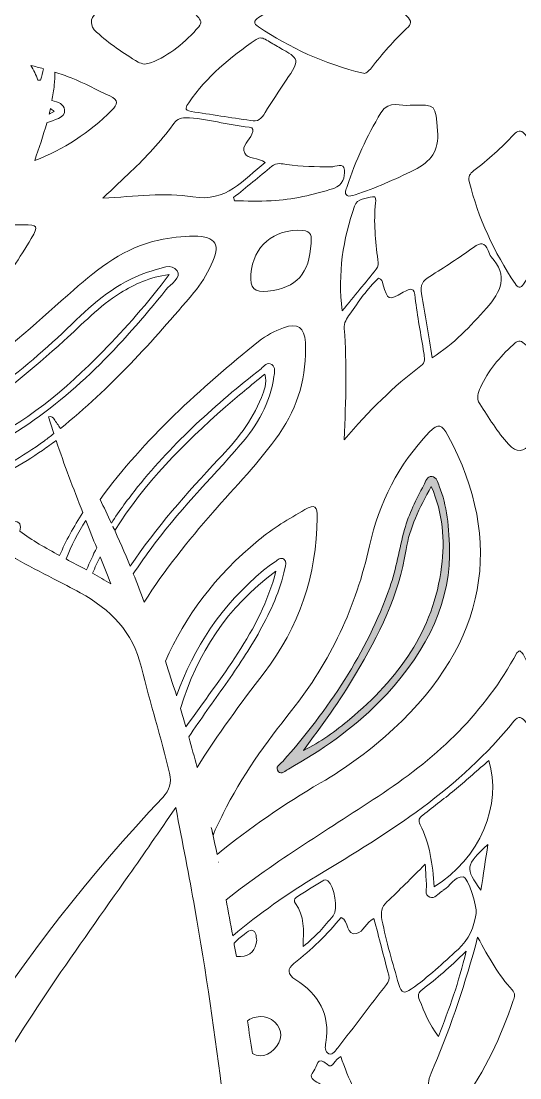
# Model space of a CAD drawing. Extents: x 55 to 2945, y -1852 to -85.
# Drawn here: x 2346.2 to 2453.3, y -559.9 to -333 of the extents above; entities that cross this region are included whole.
import ezdxf

# ---------------------------------------------------------------- set-up
doc = ezdxf.new("R2010")
doc.units = 0
doc.header["$MEASUREMENT"] = 0
doc.layers.add('Layer 1', color=7, linetype='Continuous')

# ---------------------------------------------------------------- blocks, each defined once
blk = doc.blocks.new('block 2')
at = {"layer": 'Layer 1', "true_color": 0xffffff}
h = blk.add_hatch(color=7, dxfattribs=at)
h.dxf.hatch_style = 2
edge = h.paths.add_edge_path()
edge.add_spline(control_points=[(2438.2074, -447.8118), (2438.2136, -441.3932), (2437.6213, -437.0557), (2436.015, -432.9017), (2435.6968, -432.0786), (2435.4599, -430.9264), (2434.4603, -430.7983), (2433.3263, -430.653), (2433.1178, -431.8908), (2432.701, -432.6486), (2431.0233, -435.6993), (2429.4853, -438.8388), (2428.5393, -442.1883), (2427.375, -446.311), (2426.7997, -450.6242), (2425.378, -454.6458), (2420.4001, -468.7273), (2412.1852, -480.8726), (2402.3705, -492.0106), (2401.8388, -492.6141), (2400.5669, -493.2341), (2401.4557, -494.2076), (2402.1026, -494.9161), (2402.9578, -493.992), (2403.6133, -493.6241), (2410.687, -489.6555), (2417.3128, -485.0504), (2423.0352, -479.2715), (2432.2056, -470.0104), (2438.0916, -459.2163), (2438.2074, -447.8118)], knot_values=[0, 0, 0, 0, 1, 1, 1, 2, 2, 2, 3, 3, 3, 4, 4, 4, 5, 5, 5, 6, 6, 6, 7, 7, 7, 8, 8, 8, 9, 9, 9, 10, 10, 10, 10], degree=3, periodic=1)
edge = h.paths.add_edge_path()
edge.add_spline(control_points=[(2416.7757, -482.9307), (2413.7229, -485.4912), (2410.4913, -487.8181), (2406.8178, -489.654), (2410.7314, -484.3007), (2414.6686, -478.9921), (2418.0247, -473.2855), (2422.9638, -464.8874), (2427.3488, -456.3), (2428.8843, -446.4787), (2429.6079, -441.8501), (2431.6813, -437.6071), (2434.2931, -432.9171), (2436.8473, -438.879), (2437.1994, -444.4791), (2436.5069, -450.1514), (2434.8172, -463.9898), (2427.1027, -474.2695), (2416.7757, -482.9307)], knot_values=[0, 0, 0, 0, 1, 1, 1, 2, 2, 2, 3, 3, 3, 4, 4, 4, 5, 5, 5, 6, 6, 6, 6], degree=3, periodic=1)
at = {"layer": 'Layer 1', "lineweight": 0}
for points, knots in [([(2916.1423, -268.6332), (2914.0212, -262.8354), (2910.15, -258.2926), (2905.6368, -254.2919), (2899.1496, -248.5294), (2891.7904, -243.9159), (2884.8377, -238.7721), (2877.2781, -233.1746), (2869.8069, -227.4711), (2862.0058, -222.1977), (2849.4085, -213.6718), (2837.8365, -203.779), (2826.0228, -194.2398), (2816.731, -186.7274), (2808.0814, -178.4136), (2799.1725, -170.4298), (2784.4777, -157.2492), (2769.6592, -144.2277), (2753.1613, -133.2802), (2737.4883, -122.8748), (2720.6841, -115.1149), (2702.1653, -111.2792), (2689.0495, -108.5688), (2675.751, -107.8087), (2662.435, -107.2077), (2631.8904, -105.829), (2601.4519, -106.3239), (2571.2314, -111.7859), (2563.3006, -113.2236), (2555.2225, -113.3178), (2547.1857, -112.1983), (2537.7938, -110.8844), (2529.3209, -106.9308), (2521.1427, -102.4823), (2503.166, -92.6955), (2484.4232, -85.9962), (2463.6772, -85.2597), (2446.5725, -84.6528), (2429.7918, -86.1553), (2413.2586, -90.4742), (2401.8575, -93.4497), (2391.6405, -99.2299), (2381.2881, -104.5681), (2365.1497, -112.8818), (2348.3219, -114.5139), (2330.7046, -111.1319), (2318.561, -108.8045), (2306.2878, -107.1783), (2293.932, -106.8778), (2269.3974, -106.2827), (2244.8804, -106.8483), (2220.4047, -108.9989), (2196.5242, -111.0965), (2174.8118, -119.0155), (2154.8847, -132.2373), (2138.3103, -143.2437), (2123.315, -156.1887), (2108.514, -169.3928), (2099.6582, -177.3), (2091.0911, -185.5666), (2081.8759, -193.026), (2075.2768, -198.3583), (2068.931, -204.0029), (2061.9901, -208.9758), (2053.3287, -215.1802), (2044.9149, -221.7558), (2036.2181, -227.9248), (2030.2612, -232.1553), (2024.4575, -236.5862), (2018.5065, -240.8226), (2012.4848, -245.112), (2006.8461, -249.9376), (2001.0836, -254.5806), (1997.625, -257.3675), (1994.4904, -260.508), (1992.2867, -264.3968), (1986.5714, -274.4664), (1987.7852, -285.7498), (1999.4574, -291.9777), (2003.7292, -294.2638), (2008.2366, -295.8783), (2012.9679, -296.8328), (2015.095, -297.2629), (2016.1202, -298.0406), (2015.8433, -300.48), (2015.5428, -303.1962), (2015.5133, -305.995), (2016.1614, -308.6935), (2020.8516, -328.2611), (2032.7359, -340.9291), (2052.2917, -346.179), (2054.3716, -346.7387), (2056.4633, -347.2513), (2058.5727, -347.6874), (2067.3106, -349.4785), (2072.2423, -355.0642), (2074.6757, -363.3898), (2077.2094, -372.0806), (2082.1175, -379.322), (2088.7578, -385.4262), (2099.8586, -395.6372), (2112.1553, -404.2219), (2125.0236, -412.0054), (2131.2693, -415.7881), (2137.9332, -418.6399), (2145.1157, -420.1247), (2149.5583, -421.0438), (2154.107, -421.7214), (2158.5437, -420.6608), (2164.0646, -419.341), (2169.4205, -417.3966), (2174.6998, -415.2637), (2182.6719, -412.0407), (2189.872, -413.2604), (2196.0469, -419.3823), (2200.9314, -424.2314), (2204.9262, -429.8643), (2208.7856, -435.4912), (2212.5683, -441.0003), (2217.2348, -445.5019), (2222.1076, -449.8797), (2224.3289, -451.8771), (2226.1907, -454.2281), (2229.1133, -455.5302), (2235.9068, -458.5528), (2242.6297, -461.764), (2249.217, -465.1991), (2256.1285, -468.7992), (2262.4448, -473.4539), (2267.5061, -479.3107), (2272.9445, -485.5975), (2278.8307, -491.1125), (2286.1663, -495.0131), (2288.3287, -496.1621), (2290.5441, -497.2344), (2292.8008, -498.183), (2294.0852, -498.7192), (2294.4506, -499.1846), (2293.6787, -500.5163), (2292.2588, -502.9792), (2291.0273, -505.5481), (2289.7251, -508.0759), (2265.7444, -554.7824), (2251.6976, -604.1169), (2250.1833, -656.8098), (2249.6766, -674.3682), (2251.786, -691.4788), (2258.6031, -707.7704), (2275.2541, -747.5479), (2307.0008, -770.0733), (2346.2715, -783.7194), (2351.5803, -785.5636), (2357.3486, -785.54), (2362.5278, -782.4231), (2367.6303, -779.3475), (2368.7262, -773.096), (2365.0555, -768.4236), (2363.6944, -766.6972), (2361.9445, -765.4363), (2360.0884, -764.3167), (2353.448, -760.2984), (2347.1376, -755.8027), (2340.9745, -751.089), (2316.2808, -732.2049), (2303.9251, -707.2696), (2304.2668, -676.1476), (2304.3964, -664.5461), (2305.7752, -653.0624), (2308.0142, -641.6848), (2313.3936, -614.3808), (2323.8167, -589.0037), (2337.345, -564.8049), (2346.8018, -547.8887), (2358.1499, -532.2334), (2369.3096, -516.4485), (2372.5797, -511.829), (2375.7496, -507.1449), (2379.385, -501.8774), (2380.8462, -509.5725), (2382.2545, -516.5486), (2383.4859, -523.5544), (2385.8781, -537.1592), (2387.8755, -550.8288), (2389.5724, -564.5456), (2391.1809, -577.5848), (2392.5538, -590.6416), (2393.4671, -603.7456), (2394.6867, -621.1921), (2394.1919, -638.6857), (2394.0975, -656.1439), (2394.0387, -667.5746), (2394.127, -679.017), (2393.7028, -690.4536), (2393.5496, -694.6193), (2393.9091, -698.8086), (2393.8973, -703.0037), (2393.8619, -715.165), (2394.351, -727.338), (2394.9048, -739.4935), (2395.7886, -758.9019), (2397.4266, -778.2574), (2400.025, -797.5187), (2401.9871, -812.1075), (2404.6326, -826.5431), (2409.9591, -840.3541), (2419.8696, -866.0672), (2447.5152, -881.1981), (2473.6171, -874.6755), (2496.5551, -868.9485), (2509.8829, -853.3167), (2515.6218, -831.0505), (2520.6831, -811.4004), (2521.3018, -791.1198), (2522.7925, -770.9866), (2523.7058, -758.6604), (2524.7369, -746.3459), (2525.55, -734.0138), (2525.9742, -727.5502), (2526.917, -721.0217), (2523.9474, -714.782), (2521.9735, -710.6399), (2519.0864, -707.5171), (2514.5141, -706.7511), (2512.3929, -706.3917), (2511.8981, -705.7495), (2512.175, -703.8463), (2513.5596, -694.419), (2513.7953, -684.8915), (2514.6968, -675.4229), (2515.9813, -661.9535), (2517.4543, -648.5078), (2518.6327, -635.0267), (2519.8052, -621.5456), (2520.7479, -608.0468), (2521.7378, -594.5481), (2523.3051, -573.1244), (2524.7487, -551.6832), (2526.3925, -530.2654), (2527.0937, -521.1799), (2528.1661, -512.1295), (2529.1619, -502.1425), (2532.8856, -507.4925), (2536.0085, -512.106), (2539.2668, -516.6253), (2557.4439, -541.8493), (2574.0419, -568.0042), (2585.4077, -597.1053), (2597.0033, -626.8014), (2604.2565, -657.3342), (2601.4754, -689.5403), (2600.4737, -701.1065), (2597.2567, -712.0835), (2591.3823, -722.153), (2582.0551, -738.15), (2568.5976, -749.999), (2553.1662, -759.8211), (2549.6958, -762.0366), (2546.0839, -764.0516), (2543.0259, -766.8622), (2537.0042, -772.4007), (2538.6304, -780.6968), (2546.3078, -783.5073), (2551.2101, -785.2985), (2556.236, -785.1335), (2561.0498, -783.5191), (2587.8057, -774.5337), (2611.2268, -760.4104), (2629.4039, -738.4034), (2644.2107, -720.4738), (2653.2433, -700.0047), (2655.7769, -676.8605), (2657.2145, -663.7565), (2656.7903, -650.6172), (2655.4705, -637.4896), (2653.6734, -619.6072), (2650.3915, -601.9898), (2646.0845, -584.5669), (2638.8667, -555.3775), (2627.4713, -527.8085), (2613.348, -501.3294), (2612.3287, -499.4144), (2612.5584, -498.8606), (2614.55, -498.1889), (2622.8401, -495.3961), (2629.9224, -490.6765), (2636.2152, -484.5841), (2638.6015, -482.2685), (2640.6696, -479.6465), (2643.0971, -477.4723), (2646.821, -474.1433), (2650.4976, -470.7613), (2654.1743, -467.3733), (2656.9965, -464.769), (2660.137, -462.4416), (2664.0317, -461.7994), (2670.5837, -460.7211), (2676.1929, -457.946), (2681.4664, -453.8981), (2687.3644, -449.373), (2692.8853, -444.5238), (2696.6267, -438.1073), (2700.3505, -431.7203), (2704.5987, -425.7634), (2709.6718, -420.4428), (2712.1111, -417.8857), (2714.6978, -415.4228), (2718.4274, -414.2797), (2724.5375, -412.4001), (2729.8994, -414.2679), (2735.161, -416.7367), (2747.2103, -422.4049), (2759.1771, -422.1751), (2771.3148, -417.0549), (2782.2741, -412.4296), (2791.7486, -405.4121), (2801.4175, -398.7069), (2816.2891, -388.4017), (2829.1103, -376.4761), (2834.0774, -358.1046), (2835.2852, -353.6207), (2838.844, -350.7041), (2843.2631, -349.2252), (2847.3462, -347.8641), (2851.4766, -346.5325), (2855.6836, -345.6546), (2878.321, -340.9527), (2891.4722, -316.695), (2891.3661, -300.4092), (2891.3543, -298.1231), (2892.2264, -297.3807), (2894.2414, -296.9329), (2900.1512, -295.619), (2905.6191, -293.2798), (2910.3739, -289.4382), (2917.0791, -284.0233), (2919.106, -276.7113), (2916.1423, -268.6332)], [0, 0, 0, 0, 1, 1, 1, 2, 2, 2, 3, 3, 3, 4, 4, 4, 5, 5, 5, 6, 6, 6, 7, 7, 7, 8, 8, 8, 9, 9, 9, 10, 10, 10, 11, 11, 11, 12, 12, 12, 13, 13, 13, 14, 14, 14, 15, 15, 15, 16, 16, 16, 17, 17, 17, 18, 18, 18, 19, 19, 19, 20, 20, 20, 21, 21, 21, 22, 22, 22, 23, 23, 23, 24, 24, 24, 25, 25, 25, 26, 26, 26, 27, 27, 27, 28, 28, 28, 29, 29, 29, 30, 30, 30, 31, 31, 31, 32, 32, 32, 33, 33, 33, 34, 34, 34, 35, 35, 35, 36, 36, 36, 37, 37, 37, 38, 38, 38, 39, 39, 39, 40, 40, 40, 41, 41, 41, 42, 42, 42, 43, 43, 43, 44, 44, 44, 45, 45, 45, 46, 46, 46, 47, 47, 47, 48, 48, 48, 49, 49, 49, 50, 50, 50, 51, 51, 51, 52, 52, 52, 53, 53, 53, 54, 54, 54, 55, 55, 55, 56, 56, 56, 57, 57, 57, 58, 58, 58, 59, 59, 59, 60, 60, 60, 61, 61, 61, 62, 62, 62, 63, 63, 63, 64, 64, 64, 65, 65, 65, 66, 66, 66, 67, 67, 67, 68, 68, 68, 69, 69, 69, 70, 70, 70, 71, 71, 71, 72, 72, 72, 73, 73, 73, 74, 74, 74, 75, 75, 75, 76, 76, 76, 77, 77, 77, 78, 78, 78, 79, 79, 79, 80, 80, 80, 81, 81, 81, 82, 82, 82, 83, 83, 83, 84, 84, 84, 85, 85, 85, 86, 86, 86, 87, 87, 87, 88, 88, 88, 89, 89, 89, 90, 90, 90, 91, 91, 91, 92, 92, 92, 93, 93, 93, 94, 94, 94, 95, 95, 95, 96, 96, 96, 97, 97, 97, 98, 98, 98, 99, 99, 99, 100, 100, 100, 101, 101, 101, 102, 102, 102, 103, 103, 103, 104, 104, 104, 105, 105, 105, 106, 106, 106, 107, 107, 107, 108, 108, 108, 109, 109, 109, 110, 110, 110, 111, 111, 111, 112, 112, 112, 112]), ([(2371.5191, -324.6552), (2372.4618, -324.0778), (2373.5106, -324.3724), (2374.471, -324.7671), (2378.3303, -326.358), (2381.3471, -329.0624), (2384.1281, -332.0851), (2384.7409, -332.745), (2385.0885, -333.4049), (2384.3638, -334.2122), (2381.4178, -337.5058), (2378.1653, -340.3989), (2373.9466, -341.9838), (2373.5696, -342.1252), (2373.1512, -342.1488), (2372.674, -342.243), (2372.2438, -342.1134), (2371.6958, -342.0722), (2371.2893, -341.8188), (2368.19, -339.8568), (2365.0908, -337.9065), (2362.3922, -335.3847), (2360.8603, -333.9529), (2360.9075, -332.6095), (2362.3451, -331.2131), (2365.079, -328.5793), (2368.3079, -326.6232), (2371.5191, -324.6552)], [0, 0, 0, 0, 1, 1, 1, 2, 2, 2, 3, 3, 3, 4, 4, 4, 5, 5, 5, 6, 6, 6, 7, 7, 7, 8, 8, 8, 9, 9, 9, 9]), ([(2421.4369, -343.0385), (2420.83, -343.8222), (2420.17, -344.3701), (2419.6987, -344.211), (2411.1787, -342.1665), (2403.9432, -338.7432), (2397.1732, -334.2593), (2396.0655, -333.5228), (2396.1009, -332.963), (2397.185, -332.2619), (2403.9079, -327.9253), (2411.0019, -324.4077), (2418.8443, -322.5753), (2419.9638, -322.316), (2420.7769, -322.5812), (2421.4899, -323.5357), (2423.7347, -326.576), (2426.2448, -329.3983), (2429.0317, -331.9496), (2430.1454, -332.9748), (2430.0628, -333.6524), (2428.9964, -334.6364), (2426.2271, -337.2053), (2423.7465, -340.0512), (2421.4369, -343.0385)], [0, 0, 0, 0, 1, 1, 1, 2, 2, 2, 3, 3, 3, 4, 4, 4, 5, 5, 5, 6, 6, 6, 7, 7, 7, 8, 8, 8, 8]), ([(2396.637, -336.9756), (2397.4384, -336.4158), (2398.1572, -336.6102), (2398.9055, -337.0757), (2399.7717, -337.6178), (2400.6614, -338.1245), (2401.5511, -338.6312), (2406.1469, -341.2355), (2406.1292, -341.2237), (2403.0947, -345.7253), (2401.5511, -348.0114), (2400.0191, -350.3093), (2398.5873, -352.6661), (2397.8272, -353.9212), (2396.9965, -354.7932), (2395.4468, -354.3513), (2391.1633, -353.7091), (2386.9269, -353.0727), (2382.6846, -352.4305), (2381.0289, -352.183), (2381.6476, -351.3404), (2382.1896, -350.5274), (2385.9724, -344.9122), (2391.1515, -340.7818), (2396.637, -336.9756)], [0, 0, 0, 0, 1, 1, 1, 2, 2, 2, 3, 3, 3, 4, 4, 4, 5, 5, 5, 6, 6, 6, 7, 7, 7, 8, 8, 8, 8]), ([(2350.9498, -343.227), (2350.7966, -344.0519), (2350.5963, -344.8768), (2350.3134, -345.6958), (2350.1308, -345.6899), (2349.8126, -345.7312), (2349.789, -345.6605), (2349.3589, -344.5528), (2348.8463, -343.5276), (2348.2748, -342.5612), (2349.1645, -342.7616), (2350.0601, -342.9796), (2350.9498, -343.227)], [0, 0, 0, 0, 1, 1, 1, 2, 2, 2, 3, 3, 3, 4, 4, 4, 4]), ([(2349.082, -362.9773), (2350.0071, -360.3023), (2350.9144, -357.6214), (2351.6687, -354.8993), (2351.6745, -354.8993), (2351.6804, -354.8993), (2351.6804, -354.8934), (2353.124, -354.1628), (2355.7342, -353.9565), (2355.5102, -352.0357), (2355.3747, -350.8396), (2354.1021, -350.3859), (2352.8, -350.0737), (2353.0002, -348.9895), (2353.1652, -347.8877), (2353.2831, -346.7741), (2353.3833, -345.8313), (2353.4363, -344.8945), (2353.4304, -343.9695), (2354.597, -344.3465), (2355.7636, -344.759), (2356.9185, -345.2009), (2359.7703, -346.2968), (2362.4511, -347.8405), (2365.244, -349.0955), (2367.1943, -349.9735), (2366.9645, -350.8573), (2365.6211, -352.1948), (2360.8014, -357.0263), (2355.251, -360.5851), (2349.082, -362.9773)], [0, 0, 0, 0, 1, 1, 1, 2, 2, 2, 3, 3, 3, 4, 4, 4, 5, 5, 5, 6, 6, 6, 7, 7, 7, 8, 8, 8, 9, 9, 9, 10, 10, 10, 10]), ([(2416.2164, -368.5277), (2417.984, -362.9655), (2420.4705, -357.7569), (2423.4519, -352.731), (2425.2431, -349.726), (2427.818, -351.5231), (2429.7564, -351.0635), (2435.5602, -350.9398), (2435.136, -350.9751), (2435.625, -356.549), (2436.0139, -360.9976), (2434.2286, -363.1658), (2430.5637, -364.9924), (2426.4451, -367.0487), (2422.2735, -368.8871), (2417.9075, -370.313), (2417.3536, -370.4897), (2416.5523, -370.7313), (2416.1928, -370.4838), (2415.474, -369.983), (2416.0102, -369.1758), (2416.2164, -368.5277)], [0, 0, 0, 0, 1, 1, 1, 2, 2, 2, 3, 3, 3, 4, 4, 4, 5, 5, 5, 6, 6, 6, 7, 7, 7, 7]), ([(2353.2537, -352.3951), (2352.8883, -352.6013), (2352.5289, -352.8017), (2352.1695, -353.002), (2352.2696, -352.5896), (2352.3639, -352.1771), (2352.4582, -351.7588), (2352.7233, -351.9296), (2352.9885, -352.1359), (2353.2537, -352.3951)], [0, 0, 0, 0, 1, 1, 1, 2, 2, 2, 3, 3, 3, 3]), ([(2369.7573, -365.3224), (2373.0333, -362.229), (2376.0972, -358.9412), (2378.7664, -355.2999), (2379.4616, -354.3513), (2380.1628, -353.7268), (2381.5003, -353.7621), (2386.1374, -353.8799), (2390.5505, -355.4001), (2395.1345, -355.7831), (2396.2423, -355.8773), (2396.0891, -356.4842), (2395.765, -357.2856), (2395.2171, -358.6525), (2393.4259, -359.7897), (2394.2154, -361.3393), (2394.9284, -362.7357), (2397.0494, -362.229), (2398.6168, -363.4015), (2393.8737, -367.0311), (2390.3089, -371.9863), (2383.0793, -370.7549), (2376.9928, -369.712), (2370.7177, -370.6783), (2363.6944, -371.0436), (2366.116, -368.7574), (2367.9367, -367.0429), (2369.7573, -365.3224)], [0, 0, 0, 0, 1, 1, 1, 2, 2, 2, 3, 3, 3, 4, 4, 4, 5, 5, 5, 6, 6, 6, 7, 7, 7, 8, 8, 8, 9, 9, 9, 9]), ([(2442.448, -367.4671), (2442.1888, -366.4124), (2442.6012, -365.7289), (2443.4084, -365.1161), (2446.4959, -362.7652), (2449.4066, -360.2139), (2452.0462, -357.3622), (2452.824, -356.5255), (2453.4721, -356.331), (2454.3088, -357.2267), (2457.0368, -360.1255), (2459.9946, -362.777), (2463.1764, -365.1751), (2463.8481, -365.6877), (2464.4019, -366.3063), (2464.1014, -366.9898), (2462.2101, -375.3389), (2458.6453, -382.6215), (2454.1261, -389.4858), (2453.4721, -390.4698), (2452.8947, -390.293), (2452.2936, -389.3856), (2447.7981, -382.6215), (2444.3806, -375.3802), (2442.448, -367.4671)], [0, 0, 0, 0, 1, 1, 1, 2, 2, 2, 3, 3, 3, 4, 4, 4, 5, 5, 5, 6, 6, 6, 7, 7, 7, 8, 8, 8, 8]), ([(2399.8718, -371.5916), (2397.2616, -371.733), (2394.6338, -371.6151), (2392.0117, -371.6151), (2391.941, -371.3794), (2391.8762, -371.1438), (2391.8114, -370.9081), (2394.5571, -368.6691), (2397.3205, -366.4536), (2400.0368, -364.1852), (2401.062, -363.3308), (2402.1697, -363.649), (2403.2479, -363.8199), (2406.3826, -364.3207), (2409.5407, -364.2559), (2412.6989, -364.3325), (2413.6887, -364.3502), (2415.5389, -363.1835), (2415.6449, -365.0395), (2415.7274, -366.4536), (2415.3149, -368.2802), (2413.3235, -368.9283), (2408.9397, -370.366), (2404.4735, -371.3441), (2399.8718, -371.5916)], [0, 0, 0, 0, 1, 1, 1, 2, 2, 2, 3, 3, 3, 4, 4, 4, 5, 5, 5, 6, 6, 6, 7, 7, 7, 8, 8, 8, 8]), ([(2417.8073, -372.7523), (2418.4142, -371.0082), (2420.2879, -371.1143), (2421.6784, -370.7254), (2422.4857, -370.5015), (2422.4031, -371.4796), (2422.3325, -372.0629), (2421.8434, -376.1638), (2422.3148, -380.2234), (2422.8038, -384.2831), (2422.8981, -385.0137), (2422.9687, -385.6913), (2422.4621, -386.31), (2420.1524, -389.1264), (2417.8485, -391.9546), (2415.1617, -395.2483), (2414.1365, -387.1172), (2415.3385, -379.8522), (2417.8073, -372.7523)], [0, 0, 0, 0, 1, 1, 1, 2, 2, 2, 3, 3, 3, 4, 4, 4, 5, 5, 5, 6, 6, 6, 6]), ([(2344.6335, -376.7942), (2345.2934, -376.7648), (2345.9533, -376.7471), (2346.6251, -376.7412), (2349.8126, -376.7235), (2349.9658, -376.9533), (2348.3455, -379.7226), (2345.9121, -383.8765), (2343.2488, -387.6711), (2340.3499, -391.112), (2341.7228, -386.3218), (2343.1604, -381.5551), (2344.6335, -376.7942)], [0, 0, 0, 0, 1, 1, 1, 2, 2, 2, 3, 3, 3, 4, 4, 4, 4]), ([(2399.206, -390.9942), (2396.2364, -391.3359), (2395.3172, -390.4344), (2395.5411, -387.3882), (2395.9948, -381.2958), (2400.4315, -377.5602), (2406.6124, -377.9609), (2408.5803, -378.0905), (2408.5921, -379.3102), (2408.4684, -380.7302), (2408.1148, -387.2586), (2405.3809, -390.2871), (2399.206, -390.9942)], [0, 0, 0, 0, 1, 1, 1, 2, 2, 2, 3, 3, 3, 4, 4, 4, 4]), ([(2334.1868, -418.4336), (2341.7169, -413.5491), (2348.6342, -407.7336), (2355.3747, -401.6589), (2359.3107, -398.106), (2362.9402, -394.1995), (2367.4948, -391.3831), (2370.5174, -389.5153), (2373.6815, -388.0187), (2377.9827, -387.4354), (2373.3162, -393.6397), (2368.685, -398.9073), (2363.765, -403.9096), (2355.7165, -412.1055), (2347.0434, -419.506), (2336.4494, -424.2962), (2335.8307, -424.5791), (2335.212, -424.8383), (2334.5933, -425.0917), (2334.6818, -425.5807), (2334.7819, -426.0698), (2334.8997, -426.5529), (2338.0992, -425.292), (2341.1925, -423.6953), (2344.1857, -421.8452), (2357.325, -413.7317), (2367.6951, -402.6428), (2377.2697, -390.7349), (2378.295, -389.4622), (2380.6695, -388.0658), (2379.7091, -386.6222), (2378.566, -384.9077), (2376.0737, -386.1391), (2374.312, -386.6458), (2367.8542, -388.5195), (2362.7575, -392.6027), (2358.0144, -397.1809), (2352.6468, -402.3659), (2347.0846, -407.3329), (2341.0629, -411.7461), (2338.8298, -413.3782), (2336.6026, -415.0103), (2334.3282, -416.5599), (2334.3164, -416.6424), (2334.3105, -416.7249), (2334.3046, -416.8015), (2334.3046, -416.7249), (2334.3164, -416.6424), (2334.3223, -416.5658), (2334.3223, -416.5658), (2334.3282, -416.5658), (2334.3282, -416.5599), (2334.4814, -415.0044), (2334.7289, -413.4371), (2335.0647, -411.864), (2335.3593, -410.4911), (2335.6775, -409.1241), (2335.9957, -407.7572), (2335.8955, -408.205), (2335.7894, -408.6587), (2335.6893, -409.1124), (2343.349, -403.4854), (2350.3193, -397.0277), (2357.4429, -390.7585), (2362.84, -386.0095), (2368.4493, -381.5963), (2375.726, -380.029), (2378.236, -379.4928), (2380.7697, -379.1923), (2383.3209, -379.1982), (2388.0464, -379.2159), (2389.1895, -381.0719), (2387.0212, -385.3672), (2385.9665, -387.453), (2384.8057, -389.5624), (2383.2974, -391.3242), (2374.4239, -401.7355), (2365.3147, -411.9229), (2354.597, -420.4841), (2354.1492, -419.8183), (2353.7014, -419.1584), (2353.2537, -418.4926), (2353.0533, -418.1921), (2352.8294, -417.8032), (2352.034, -417.9858), (2352.4052, -419.1996), (2352.7941, -420.3957), (2353.1888, -421.5977), (2352.5171, -422.1162), (2351.8454, -422.6347), (2351.1619, -423.1414), (2346.4542, -426.6236), (2341.5755, -429.3635), (2336.4965, -431.243), (2335.8012, -429.7052), (2335.2769, -428.1379), (2334.8997, -426.5529), (2334.8938, -426.5529), (2334.8938, -426.5588), (2334.8879, -426.5588), (2334.7701, -426.0698), (2334.67, -425.5866), (2334.5874, -425.0976), (2334.5874, -425.0976), (2334.5933, -425.0917), (2334.5933, -425.0917), (2334.2045, -422.9116), (2334.0808, -420.6844), (2334.1868, -418.4336)], [0, 0, 0, 0, 1, 1, 1, 2, 2, 2, 3, 3, 3, 4, 4, 4, 5, 5, 5, 6, 6, 6, 7, 7, 7, 8, 8, 8, 9, 9, 9, 10, 10, 10, 11, 11, 11, 12, 12, 12, 13, 13, 13, 14, 14, 14, 15, 15, 15, 16, 16, 16, 17, 17, 17, 18, 18, 18, 19, 19, 19, 20, 20, 20, 21, 21, 21, 22, 22, 22, 23, 23, 23, 24, 24, 24, 25, 25, 25, 26, 26, 26, 27, 27, 27, 28, 28, 28, 29, 29, 29, 30, 30, 30, 31, 31, 31, 32, 32, 32, 33, 33, 33, 34, 34, 34, 35, 35, 35, 36, 36, 36, 36]), ([(2432.1722, -391.5598), (2431.8186, -389.7215), (2432.4845, -388.7611), (2433.9517, -387.8419), (2437.151, -385.8563), (2440.3328, -383.8176), (2443.379, -381.6022), (2444.9167, -380.4768), (2445.8065, -380.4356), (2446.4959, -382.3034), (2446.6726, -382.7747), (2446.8435, -383.2991), (2447.1735, -383.6644), (2450.856, -387.7182), (2449.3594, -391.059), (2446.1482, -394.6473), (2442.6837, -398.5243), (2439.2427, -402.3306), (2434.4642, -405.2884), (2433.6629, -400.3803), (2433.0207, -395.9494), (2432.1722, -391.5598)], [0, 0, 0, 0, 1, 1, 1, 2, 2, 2, 3, 3, 3, 4, 4, 4, 5, 5, 5, 6, 6, 6, 7, 7, 7, 7]), ([(2415.586, -399.031), (2415.4858, -397.8054), (2416.1281, -396.898), (2416.7644, -395.9671), (2418.6558, -393.2037), (2420.5825, -390.4698), (2422.9746, -388.2072), (2423.7229, -388.4311), (2423.7524, -388.9673), (2423.8997, -389.4446), (2424.978, -393.0152), (2425.0251, -393.0859), (2428.2834, -391.2299), (2429.945, -390.2871), (2430.6049, -390.1928), (2430.8465, -392.4613), (2431.2648, -396.409), (2432.0838, -400.3096), (2432.673, -404.2396), (2432.8203, -405.2118), (2433.0737, -406.3136), (2432.0544, -407.0619), (2426.1269, -411.4221), (2421.0362, -416.6837), (2415.5507, -422.9116), (2415.9513, -414.2974), (2416.1987, -406.6612), (2415.586, -399.031)], [0, 0, 0, 0, 1, 1, 1, 2, 2, 2, 3, 3, 3, 4, 4, 4, 5, 5, 5, 6, 6, 6, 7, 7, 7, 8, 8, 8, 9, 9, 9, 9]), ([(2373.8642, -446.5684), (2379.6973, -438.508), (2386.756, -431.5141), (2393.2491, -424.0252), (2396.908, -419.8006), (2399.6538, -415.028), (2400.461, -409.3657), (2400.5906, -408.4878), (2400.9088, -407.3918), (2400.0545, -406.7791), (2399.0351, -406.0544), (2398.387, -407.1267), (2397.7153, -407.6511), (2388.0405, -415.246), (2378.9137, -423.4301), (2371.2009, -433.0578), (2369.1858, -435.5737), (2367.2827, -438.1426), (2365.5563, -440.8059), (2364.7726, -439.109), (2363.9654, -437.4179), (2363.1346, -435.7446), (2372.6622, -422.617), (2384.6879, -411.9641), (2397.1967, -401.7885), (2398.7523, -400.5217), (2400.6673, -399.5848), (2402.5586, -398.8719), (2405.5635, -397.7406), (2407.0896, -398.7835), (2407.2428, -402.0242), (2407.5846, -409.1948), (2405.7167, -415.7704), (2401.6041, -421.692), (2397.3912, -427.7667), (2392.1649, -432.9694), (2387.3452, -438.5256), (2382.0246, -444.6593), (2376.9103, -450.9344), (2372.6386, -457.7751), (2371.8667, -455.7364), (2371.0772, -453.7037), (2370.2581, -451.6827), (2371.4307, -449.9622), (2372.6386, -448.2652), (2373.8642, -446.5684)], [0, 0, 0, 0, 1, 1, 1, 2, 2, 2, 3, 3, 3, 4, 4, 4, 5, 5, 5, 6, 6, 6, 7, 7, 7, 8, 8, 8, 9, 9, 9, 10, 10, 10, 11, 11, 11, 12, 12, 12, 13, 13, 13, 14, 14, 14, 15, 15, 15, 15]), ([(2444.8461, -411.7049), (2446.4841, -408.1284), (2448.9588, -405.1706), (2451.8517, -402.5486), (2452.4527, -402.0065), (2453.1068, -401.2877), (2453.9612, -402.0183), (2457.626, -405.1706), (2460.7783, -408.7058), (2462.1511, -413.4843), (2462.2514, -414.645), (2461.6504, -415.4994), (2461.0788, -416.336), (2459.3583, -418.852), (2457.7792, -421.4681), (2455.7288, -423.766), (2454.1144, -425.5749), (2452.6354, -425.8046), (2450.9032, -423.8897), (2448.4992, -421.2265), (2446.6373, -418.1862), (2444.7047, -415.1989), (2443.9269, -413.9969), (2444.3334, -412.8244), (2444.8461, -411.7049)], [0, 0, 0, 0, 1, 1, 1, 2, 2, 2, 3, 3, 3, 4, 4, 4, 5, 5, 5, 6, 6, 6, 7, 7, 7, 8, 8, 8, 8]), ([(2369.6042, -450.0624), (2368.414, -447.1811), (2367.1707, -444.3234), (2365.8686, -441.4893), (2366.0159, -441.8016), (2366.1632, -442.1198), (2366.3046, -442.4321), (2372.6032, -432.227), (2381.0348, -423.7954), (2390.0556, -415.8765), (2392.7247, -413.5373), (2395.494, -411.3101), (2398.5048, -408.7942), (2399.1058, -410.9212), (2398.3339, -412.3884), (2397.7801, -413.8142), (2395.7768, -418.958), (2392.3712, -423.165), (2388.6062, -427.1068), (2381.7006, -434.3305), (2375.1781, -441.837), (2369.6042, -450.0624)], [0, 0, 0, 0, 1, 1, 1, 2, 2, 2, 3, 3, 3, 4, 4, 4, 5, 5, 5, 6, 6, 6, 7, 7, 7, 7]), ([(2388.2703, -511.9646), (2387.8697, -510.032), (2387.4572, -508.0936), (2387.027, -506.1668), (2387.1567, -506.7383), (2387.2805, -507.3099), (2387.4042, -507.8814), (2388.0228, -506.2846), (2388.7829, -504.7468), (2389.5429, -503.209), (2393.5201, -495.2075), (2398.7464, -488.0074), (2404.279, -481.0547), (2412.6517, -470.5491), (2418.1313, -458.7708), (2421.0185, -445.6728), (2423.0631, -436.4281), (2427.2288, -428.2322), (2433.8574, -421.3207), (2435.8548, -419.2409), (2436.6149, -419.6886), (2437.8639, -422.0043), (2450.1726, -444.8184), (2446.2013, -466.5249), (2426.1976, -484.9847), (2421.3838, -489.4333), (2416.1399, -493.3338), (2410.4716, -496.6216), (2402.6646, -501.1586), (2395.2818, -506.2905), (2388.2703, -511.9646)], [0, 0, 0, 0, 1, 1, 1, 2, 2, 2, 3, 3, 3, 4, 4, 4, 5, 5, 5, 6, 6, 6, 7, 7, 7, 8, 8, 8, 9, 9, 9, 10, 10, 10, 10]), ([(2344.1385, -440.582), (2343.9559, -440.6173), (2343.7732, -440.6468), (2343.5964, -440.6821), (2341.6874, -438.997), (2339.9434, -437.0821), (2338.4586, -434.8136), (2337.9813, -434.0889), (2337.5571, -433.3583), (2337.1741, -432.6159), (2337.1741, -432.6159), (2337.1682, -432.6159), (2337.1682, -432.6159), (2337.1682, -432.6159), (2337.1152, -432.5098), (2337.1152, -432.5098), (2337.1328, -432.5452), (2337.1564, -432.5805), (2337.1741, -432.6159), (2341.8524, -430.7893), (2346.3716, -428.2263), (2350.7436, -425.1919), (2351.7394, -424.5025), (2352.7115, -423.7895), (2353.6779, -423.0648), (2355.4278, -428.244), (2357.3781, -433.3642), (2359.4168, -438.5433), (2357.4782, -441.5424), (2355.7813, -444.618), (2354.4321, -447.7762), (2351.4447, -446.1795), (2348.5458, -444.5179), (2345.8944, -442.5382), (2346.1124, -441.401), (2346.2538, -440.1754), (2344.1385, -440.582)], [0, 0, 0, 0, 1, 1, 1, 2, 2, 2, 3, 3, 3, 4, 4, 4, 5, 5, 5, 6, 6, 6, 7, 7, 7, 8, 8, 8, 9, 9, 9, 10, 10, 10, 11, 11, 11, 12, 12, 12, 12]), ([(2438.2074, -447.8118), (2438.2136, -441.3932), (2437.6213, -437.0557), (2436.015, -432.9017), (2435.6968, -432.0786), (2435.4599, -430.9264), (2434.4603, -430.7983), (2433.3263, -430.653), (2433.1178, -431.8908), (2432.701, -432.6486), (2431.0233, -435.6993), (2429.4853, -438.8388), (2428.5393, -442.1883), (2427.375, -446.311), (2426.7997, -450.6242), (2425.378, -454.6458), (2420.4001, -468.7273), (2412.1852, -480.8726), (2402.3705, -492.0106), (2401.8388, -492.6141), (2400.5669, -493.2341), (2401.4557, -494.2076), (2402.1026, -494.9161), (2402.9578, -493.992), (2403.6133, -493.6241), (2410.687, -489.6555), (2417.3128, -485.0504), (2423.0352, -479.2715), (2432.2056, -470.0104), (2438.0916, -459.2163), (2438.2074, -447.8118)], [0, 0, 0, 0, 1, 1, 1, 2, 2, 2, 3, 3, 3, 4, 4, 4, 5, 5, 5, 6, 6, 6, 7, 7, 7, 8, 8, 8, 9, 9, 9, 10, 10, 10, 10]), ([(2416.7757, -482.9307), (2413.7229, -485.4912), (2410.4913, -487.8181), (2406.8178, -489.654), (2410.7314, -484.3007), (2414.6686, -478.9921), (2418.0247, -473.2855), (2422.9638, -464.8874), (2427.3488, -456.3), (2428.8843, -446.4787), (2429.6079, -441.8501), (2431.6813, -437.6071), (2434.2931, -432.9171), (2436.8473, -438.879), (2437.1994, -444.4791), (2436.5069, -450.1514), (2434.8172, -463.9898), (2427.1027, -474.2695), (2416.7757, -482.9307)], [0, 0, 0, 0, 1, 1, 1, 2, 2, 2, 3, 3, 3, 4, 4, 4, 5, 5, 5, 6, 6, 6, 6]), ([(2382.1955, -486.7229), (2384.7232, -482.8989), (2387.4395, -479.2046), (2390.0792, -475.4572), (2392.7188, -471.704), (2395.2759, -467.9095), (2397.4854, -463.8734), (2399.7952, -459.6547), (2401.8398, -455.3181), (2402.8473, -450.575), (2402.9946, -449.8915), (2403.2892, -449.0371), (2402.6293, -448.5716), (2401.9399, -448.0767), (2401.2918, -448.7013), (2400.7144, -449.1137), (2399.8836, -449.7088), (2399.0351, -450.2863), (2398.2514, -450.9344), (2389.213, -458.4409), (2383.2207, -467.5618), (2379.5677, -477.9025), (2379.5559, -477.8494), (2379.5382, -477.7964), (2379.5205, -477.7434), (2378.7487, -475.3158), (2377.9591, -472.8942), (2377.1519, -470.4843), (2381.3589, -460.9332), (2387.7871, -452.2071), (2397.1379, -444.4943), (2400.2254, -441.9489), (2403.6545, -439.928), (2407.0955, -437.9129), (2409.3463, -436.593), (2409.8, -437.3237), (2409.7823, -439.6334), (2409.6998, -452.0244), (2405.8523, -463.131), (2398.3693, -472.9472), (2393.3198, -479.5758), (2388.3763, -486.2633), (2383.9631, -493.2867), (2383.3916, -491.089), (2382.8083, -488.903), (2382.1955, -486.7229)], [0, 0, 0, 0, 1, 1, 1, 2, 2, 2, 3, 3, 3, 4, 4, 4, 5, 5, 5, 6, 6, 6, 7, 7, 7, 8, 8, 8, 9, 9, 9, 10, 10, 10, 11, 11, 11, 12, 12, 12, 13, 13, 13, 14, 14, 14, 15, 15, 15, 15]), ([(2360.0707, -440.2226), (2360.8426, -442.1846), (2361.6263, -444.1585), (2362.4099, -446.1441), (2361.6086, -447.676), (2360.8839, -449.2493), (2360.2298, -450.8519), (2358.7568, -450.0565), (2357.2779, -449.2905), (2355.8166, -448.5186), (2356.9597, -445.6845), (2358.3797, -442.9212), (2360.0707, -440.2226)], [0, 0, 0, 0, 1, 1, 1, 2, 2, 2, 3, 3, 3, 4, 4, 4, 4]), ([(2376.5803, -499.7032), (2345.3523, -533.0582), (2320.6704, -570.5084), (2306.1935, -614.1216), (2299.288, -634.9089), (2295.7704, -656.3737), (2295.8058, -678.3513), (2295.8764, -718.5765), (2318.2193, -751.69), (2355.4985, -766.8445), (2357.9025, -767.8226), (2360.1886, -768.8125), (2360.8544, -771.7644), (2361.4967, -774.6161), (2360.5126, -776.5605), (2357.6668, -777.3736), (2354.4438, -778.2928), (2351.2326, -777.7743), (2348.0627, -777.0849), (2334.723, -774.186), (2323.4102, -767.0743), (2312.3272, -759.6031), (2291.0391, -745.2441), (2274.6944, -726.7783), (2265.5971, -702.4322), (2260.465, -688.7036), (2258.5266, -676.6484), (2258.6326, -651.3891), (2258.8624, -631.1556), (2264.0533, -603.6455), (2271.4951, -576.5065), (2279.2903, -548.0831), (2290.6856, -521.1327), (2304.8207, -495.2842), (2311.7733, -482.569), (2319.4861, -470.3076), (2326.698, -457.7456), (2329.479, -452.9024), (2332.4899, -448.2004), (2335.2828, -443.3631), (2335.8602, -442.3732), (2336.308, -441.4186), (2337.6042, -442.7562), (2342.0056, -447.2695), (2347.6385, -449.9092), (2353.1299, -452.7492), (2355.0448, -453.739), (2356.9597, -454.7407), (2358.8511, -455.7777), (2365.3619, -459.366), (2370.1639, -464.1032), (2372.0081, -471.7982), (2373.8347, -479.4108), (2376.2798, -486.882), (2378.0416, -494.5358), (2378.5366, -496.6746), (2378.1241, -498.0534), (2376.5803, -499.7032)], [0, 0, 0, 0, 1, 1, 1, 2, 2, 2, 3, 3, 3, 4, 4, 4, 5, 5, 5, 6, 6, 6, 7, 7, 7, 8, 8, 8, 9, 9, 9, 10, 10, 10, 11, 11, 11, 12, 12, 12, 13, 13, 13, 14, 14, 14, 15, 15, 15, 16, 16, 16, 17, 17, 17, 18, 18, 18, 19, 19, 19, 19]), ([(2363.1582, -448.0355), (2363.9124, -449.9563), (2364.6666, -451.883), (2365.409, -453.8392), (2364.1363, -453.0438), (2362.84, -452.2896), (2361.5379, -451.5707), (2362.0269, -450.3805), (2362.569, -449.2021), (2363.1582, -448.0355)], [0, 0, 0, 0, 1, 1, 1, 2, 2, 2, 3, 3, 3, 3]), ([(2380.4043, -480.6069), (2384.0103, -468.8993), (2390.3914, -458.818), (2400.9029, -451.1406), (2397.5739, -464.1032), (2388.9478, -473.9783), (2381.5886, -484.5841), (2381.2057, -483.2525), (2380.8109, -481.9326), (2380.4043, -480.6069)], [0, 0, 0, 0, 1, 1, 1, 2, 2, 2, 3, 3, 3, 3]), ([(2519.1335, -533.1349), (2509.4882, -524.7916), (2498.9649, -517.515), (2487.8171, -510.9452), (2475.3613, -503.6096), (2463.8068, -494.9778), (2454.6211, -483.5824), (2453.749, -482.4983), (2453.0891, -482.0446), (2452.0167, -483.3762), (2440.5272, -497.7116), (2425.2372, -507.2745), (2409.7941, -516.531), (2403.3422, -520.3962), (2397.3146, -524.7151), (2391.6229, -529.417), (2391.1574, -526.8421), (2390.6801, -524.2732), (2390.197, -521.7042), (2400.897, -513.2609), (2412.6105, -506.3141), (2423.9351, -498.7899), (2435.7605, -490.9358), (2445.8477, -481.3788), (2452.659, -468.7049), (2452.7709, -468.4987), (2453.0832, -468.3985), (2453.3248, -468.2335), (2453.6076, -468.5458), (2453.861, -468.7402), (2453.9965, -468.9936), (2460.5249, -481.0724), (2470.0878, -490.2994), (2481.3004, -497.9473), (2491.6057, -504.9707), (2502.4413, -511.1928), (2512.3929, -518.7464), (2514.9855, -520.7085), (2517.5544, -522.7), (2520.0526, -524.7563), (2519.7345, -527.5492), (2519.434, -530.3421), (2519.1335, -533.1349)], [0, 0, 0, 0, 1, 1, 1, 2, 2, 2, 3, 3, 3, 4, 4, 4, 5, 5, 5, 6, 6, 6, 7, 7, 7, 8, 8, 8, 9, 9, 9, 10, 10, 10, 11, 11, 11, 12, 12, 12, 13, 13, 13, 14, 14, 14, 14]), ([(2434.9415, -518.8878), (2434.5586, -514.1094), (2433.987, -509.6549), (2431.8776, -505.5776), (2431.4121, -504.6761), (2431.7126, -504.0751), (2432.4727, -503.4977), (2434.9002, -501.6299), (2437.3455, -499.7798), (2439.7023, -497.8236), (2442.0533, -495.8792), (2444.3099, -493.817), (2446.6314, -491.7842), (2449.6835, -501.0702), (2444.6221, -513.0428), (2434.9415, -518.8878)], [0, 0, 0, 0, 1, 1, 1, 2, 2, 2, 3, 3, 3, 4, 4, 4, 5, 5, 5, 5]), ([(2444.9639, -519.6714), (2441.5112, -514.9578), (2441.6173, -514.2979), (2446.4605, -509.8081), (2445.942, -513.2019), (2445.4883, -516.2187), (2444.9639, -519.6714)], [0, 0, 0, 0, 1, 1, 1, 2, 2, 2, 2]), ([(2388.6062, -513.6262), (2388.6062, -513.6262), (2388.6062, -513.6026), (2388.6062, -513.6026), (2388.6062, -513.6085), (2388.6062, -513.6144), (2388.612, -513.6203), (2388.612, -513.6203), (2388.6062, -513.6262), (2388.6062, -513.6262)], [0, 0, 0, 0, 1, 1, 1, 2, 2, 2, 3, 3, 3, 3]), ([(2424.754, -522.1756), (2427.3878, -519.6832), (2429.9332, -517.0907), (2433.003, -514.0563), (2433.1149, -515.9182), (2433.1326, -517.0377), (2433.2681, -518.1395), (2433.3978, -519.1883), (2432.6789, -520.6554), (2433.987, -521.1563), (2434.9533, -521.5334), (2435.7664, -520.3785), (2436.6267, -519.86), (2436.7091, -519.807), (2436.774, -519.7127), (2436.8623, -519.6714), (2438.4413, -518.8878), (2439.1249, -516.5958), (2441.1872, -516.7844), (2442.1711, -516.8786), (2444.1861, -523.1007), (2443.9446, -524.6267), (2443.4673, -527.614), (2442.4009, -530.2124), (2440.0499, -532.3512), (2436.8034, -535.3091), (2433.6276, -538.314), (2430.0275, -540.8594), (2428.5015, -541.9377), (2427.8415, -541.7786), (2427.3113, -539.9167), (2425.9973, -535.3032), (2424.6185, -530.7191), (2423.6935, -525.9995), (2423.3812, -524.4323), (2423.5697, -523.2951), (2424.754, -522.1756)], [0, 0, 0, 0, 1, 1, 1, 2, 2, 2, 3, 3, 3, 4, 4, 4, 5, 5, 5, 6, 6, 6, 7, 7, 7, 8, 8, 8, 9, 9, 9, 10, 10, 10, 11, 11, 11, 12, 12, 12, 12]), ([(2413.2056, -525.1275), (2411.3731, -527.396), (2409.4759, -529.6114), (2406.7479, -531.7266), (2406.8481, -528.2032), (2407.1132, -525.1275), (2405.1157, -522.5233), (2404.7563, -522.0519), (2404.7858, -521.5216), (2405.2866, -521.1975), (2407.1662, -519.9778), (2409.0635, -518.7817), (2410.9784, -517.6151), (2411.2907, -517.4265), (2411.6677, -517.3087), (2412.0979, -517.6328), (2413.4884, -518.7052), (2414.3133, -523.7547), (2413.2056, -525.1275)], [0, 0, 0, 0, 1, 1, 1, 2, 2, 2, 3, 3, 3, 4, 4, 4, 5, 5, 5, 6, 6, 6, 6]), ([(2414.9143, -525.4869), (2416.6819, -526.3118), (2415.9336, -529.4465), (2418.2492, -528.9574), (2419.6987, -528.6451), (2420.2584, -526.4886), (2421.9789, -525.7344), (2423.0454, -529.8471), (2424.1001, -533.8714), (2425.1429, -537.9015), (2425.3315, -538.638), (2425.1017, -539.298), (2424.6421, -539.899), (2421.1658, -544.43), (2417.7307, -548.9846), (2414.1955, -553.4626), (2413.7536, -554.0223), (2413.1703, -555.1006), (2412.31, -554.7588), (2411.3201, -554.37), (2411.4733, -553.2445), (2411.6324, -552.3195), (2412.6399, -546.3272), (2410.0769, -541.973), (2405.1864, -538.8856), (2403.301, -537.7013), (2403.301, -536.5111), (2404.7799, -535.3857), (2408.5862, -532.4749), (2411.9211, -529.0988), (2414.9143, -525.4869)], [0, 0, 0, 0, 1, 1, 1, 2, 2, 2, 3, 3, 3, 4, 4, 4, 5, 5, 5, 6, 6, 6, 7, 7, 7, 8, 8, 8, 9, 9, 9, 10, 10, 10, 10]), ([(2393.3257, -533.9008), (2393.0134, -533.9126), (2392.707, -533.9008), (2392.4124, -533.8596), (2392.2415, -532.8992), (2392.0766, -531.9447), (2391.9057, -530.9842), (2393.1902, -529.7646), (2395.2289, -528.1679), (2395.6118, -528.2327), (2396.8433, -528.4448), (2396.584, -529.5407), (2396.802, -530.395), (2396.5133, -532.4101), (2395.5529, -533.8125), (2393.3257, -533.9008)], [0, 0, 0, 0, 1, 1, 1, 2, 2, 2, 3, 3, 3, 4, 4, 4, 5, 5, 5, 5]), ([(2451.9166, -543.3576), (2449.2003, -551.094), (2445.9597, -558.5474), (2440.8749, -565.0995), (2439.4607, -566.9201), (2438.4826, -566.9436), (2436.8034, -565.3882), (2433.0619, -561.9236), (2432.9735, -562.0061), (2434.912, -557.3808), (2438.5886, -548.6311), (2441.6585, -539.675), (2444.251, -529.7057), (2446.708, -534.1601), (2448.7408, -537.931), (2451.6985, -541.0715), (2452.3644, -541.7786), (2452.1994, -542.5623), (2451.9166, -543.3576)], [0, 0, 0, 0, 1, 1, 1, 2, 2, 2, 3, 3, 3, 4, 4, 4, 5, 5, 5, 6, 6, 6, 6]), ([(2435.8076, -551.0645), (2433.7926, -548.3424), (2432.8439, -545.7793), (2431.748, -543.2811), (2431.3002, -542.2618), (2431.5181, -541.5959), (2432.3902, -540.936), (2433.934, -539.7752), (2435.4424, -538.5615), (2436.9036, -537.3006), (2438.353, -536.0397), (2439.7259, -534.6963), (2441.7999, -532.7636), (2440.1737, -539.4158), (2438.1939, -545.0428), (2435.8076, -551.0645)], [0, 0, 0, 0, 1, 1, 1, 2, 2, 2, 3, 3, 3, 4, 4, 4, 5, 5, 5, 5]), ([(2395.8828, -554.7058), (2395.5235, -552.3725), (2395.1522, -550.0452), (2394.7752, -547.7178), (2395.4468, -547.1698), (2396.3719, -546.8516), (2397.4972, -546.7809), (2399.8659, -546.6336), (2402.0577, -548.7313), (2401.9576, -550.8583), (2401.8516, -552.9971), (2399.5536, -555.2479), (2397.5444, -555.189), (2396.9552, -555.1713), (2396.3896, -555.0004), (2395.8828, -554.7058)], [0, 0, 0, 0, 1, 1, 1, 2, 2, 2, 3, 3, 3, 4, 4, 4, 5, 5, 5, 5]), ([(2416.947, -569.9781), (2416.2459, -565.8006), (2413.565, -563.1669), (2410.1299, -561.0987), (2409.0988, -560.48), (2407.6729, -559.938), (2409.0753, -558.465), (2409.7941, -557.7108), (2409.5525, -554.8944), (2412.0036, -557.1039), (2413.0937, -558.0937), (2413.5356, -555.9196), (2414.8554, -555.3834), (2416.4639, -560.1618), (2418.8031, -564.6399), (2420.6414, -569.2946), (2421.4663, -571.3863), (2418.9975, -572.8298), (2417.4125, -574.3971), (2416.6642, -572.7827), (2417.1769, -571.345), (2416.947, -569.9781)], [0, 0, 0, 0, 1, 1, 1, 2, 2, 2, 3, 3, 3, 4, 4, 4, 5, 5, 5, 6, 6, 6, 7, 7, 7, 7])]:
    blk.add_open_spline(points, degree=3, knots=knots, dxfattribs=at)

msp = doc.modelspace()

# ---------------------------------------------------------------- block references
at = {"layer": 'Layer 1'}
msp.add_blockref('block 2', (0, 0), dxfattribs=at)

doc.saveas('drawing.dxf')
